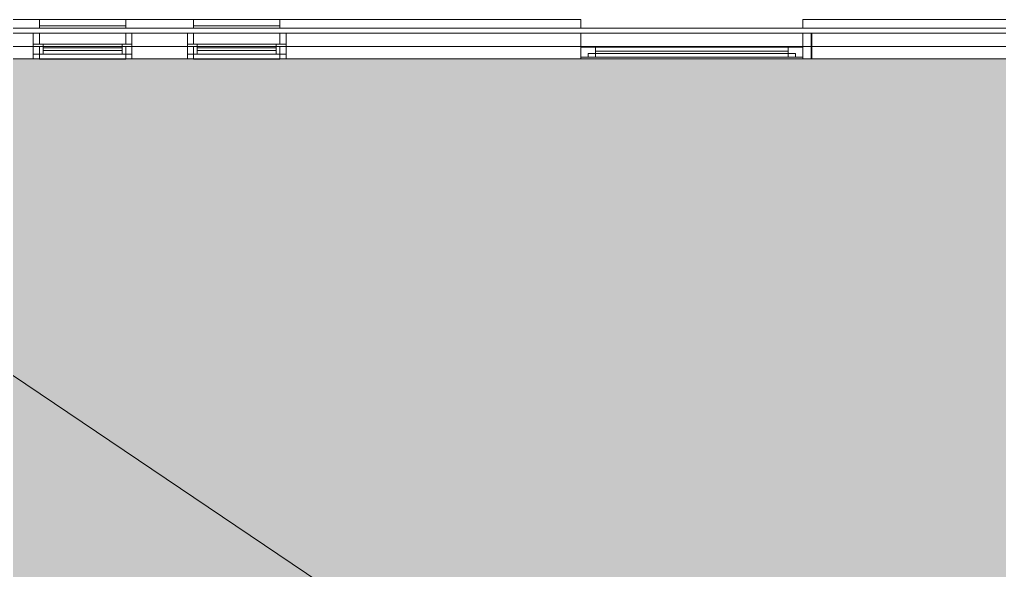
# Model space of a CAD drawing. Header units: millimetres. Extents: x -2346 to 220980, y -45352 to 20466.
# Drawn here: x 14551 to 22497, y 4443 to 8910 of the extents above; entities that cross this region are included whole.
import ezdxf

# ---------------------------------------------------------------- set-up
doc = ezdxf.new("R2010")
doc.units = ezdxf.units.MM
for name, color, linetype, lineweight in [('A-DETL-GENF', 92, 'Continuous', 13), ('A-DETL-THIN', 151, 'Continuous', 13), ('A-GENM', 13, 'Continuous', 13), ('A-GLAZ', 151, 'Continuous', 13), ('A-GLAZ-CURT', 52, 'Continuous', 13), ('A-GLAZ-CWMG', 51, 'Continuous', 13), ('A-ROOF-OTLN', 132, 'Continuous', 13), ('A-WALL', 113, 'Continuous', 13), ('Q-SPCQ', 91, 'Continuous', 13)]:
    doc.layers.add(name, color=color, linetype=linetype, lineweight=lineweight)

# ---------------------------------------------------------------- blocks, each defined once
blk = doc.blocks.new('OKNO_1k - OKNO_1k_800x900-2034292-STŘECHA DEMOLICE A')
at = {"layer": 'A-GLAZ', "color": 254}
for p, q in [((-400, 126), (400, 126)), ((-350, 126), (-400, 126)), ((-400, 125), (-400, 126)), ((-400, 126), (-400, 125)), ((-350, 126), (-350, 125)), ((-350, 125), (-350, 126)), ((350, 126), (-350, 126)), ((350, 126), (-350, 126)), ((400, 126), (350, 126)), ((350, 125), (350, 126)), ((350, 125), (350, 126)), ((400, 126), (400, 125)), ((400, 126), (400, 125))]:
    blk.add_line(p, q, dxfattribs=at)
at = {"layer": 'A-GLAZ', "color": 10}
blk.add_line((350, 126), (-350, 126), dxfattribs=at)
blk = doc.blocks.new('parapet_ext - parapet_ext-1802123-STŘECHA DEMOLICE A')
at = {"layer": 'Q-SPCQ', "color": 255, "lineweight": 25}
blk.add_line((-350, 100), (350, 100), dxfattribs=at)
blk.add_line((-350, 100), (350, 100), dxfattribs=at)
blk = doc.blocks.new('OKNO_1k - OKNO_1k_800x900-V55-STŘECHA DEMOLICE A')
at = {"layer": 'A-GLAZ', "color": 254}
for p, q in [((-400, 126), (400, 126)), ((-350, 126), (-400, 126)), ((-400, 125), (-400, 126)), ((-400, 126), (-400, 125)), ((350, 126), (-350, 126)), ((350, 126), (-350, 126)), ((-350, 125.8), (-350, 125)), ((-350, 125), (-350, 125.8)), ((400, 126), (350, 126)), ((350, 125), (350, 126)), ((350, 125), (350, 126)), ((400, 126), (400, 125)), ((400, 126), (400, 125))]:
    blk.add_line(p, q, dxfattribs=at)
at = {"layer": 'A-GLAZ', "color": 10}
blk.add_line((350, 126), (-350, 126), dxfattribs=at)
blk = doc.blocks.new('OKNO_1k - OKNO_1k_800x900-2034288-STŘECHA DEMOLICE A')
at = {"layer": 'A-GLAZ', "color": 254}
for p, q in [((-400, 25), (-400, 114.5)), ((-400, 114.5), (-400, 25)), ((-350, 114.5), (-350, 25)), ((-350, 25), (-350, 114.5)), ((350, 25), (350, 114.5)), ((350, 25), (350, 114.5)), ((400, 114.5), (400, 25)), ((400, 114.5), (400, 25)), ((-400, 25), (-350, 25)), ((400, 25), (-400, 25)), ((-400, 25), (-400, 6.5)), ((-350, 25), (-400, 25)), ((-400, 25), (400, 25)), ((-400, 6.5), (-400, 25)), ((-400, -55), (-400, 6.5)), ((-350, 25), (350, 25)), ((-320, 25), (320, 25)), ((320, 25), (-320, 25)), ((-320, 6.5), (-320, 25)), ((-320, 25), (-320, 6.5)), ((320, 6.5), (320, 25)), ((320, 6.5), (320, 25)), ((350, 25), (400, 25)), ((400, 25), (350, 25)), ((400, 25), (400, 6.5)), ((400, 25), (400, 6.5)), ((400, 6.5), (400, -55)), ((-350, -55), (-400, -55)), ((400, -55), (350, -55))]:
    blk.add_line(p, q, dxfattribs=at)
at = {"layer": 'A-GLAZ', "color": 10}
for p, q in [((-400, 6.5), (-400, -55)), ((-350, 25), (-320, 25)), ((-320, 25), (-350, 25)), ((-320, 25), (-350, 25)), ((-320, 25), (320, 25)), ((320, 25), (-320, 25)), ((320, 25), (-320, 25)), ((-320, -5), (-320, 6.5)), ((-320, 6.5), (-320, -55)), ((320, 25), (350, 25)), ((350, 25), (320, 25)), ((350, 25), (320, 25)), ((320, -5), (320, 6.5)), ((320, -55), (320, 6.5)), ((400, 6.5), (400, -55)), ((-350, -55), (-400, -55)), ((-320, -55), (-350, -55)), ((350, -55), (-350, -55)), ((-320, -25), (-320, -5)), ((-320, -25), (-320, -5)), ((-320, -5), (-320, -25)), ((-320, -5), (320, -5)), ((-320, -5), (320, -5)), ((-320, -55), (-320, -25)), ((-320, -25), (320, -25)), ((320, -25), (-320, -25)), ((320, -55), (-320, -55)), ((320, -55), (-320, -55)), ((-320, -55), (320, -55)), ((320, -25), (320, -5)), ((320, -5), (320, -25)), ((320, -5), (320, -25)), ((320, -55), (320, -25)), ((350, -55), (320, -55)), ((400, -55), (350, -55))]:
    blk.add_line(p, q, dxfattribs=at)
blk = doc.blocks.new('parapet s nosem_vnitní - parapet s nosem_vnitní-V58-STŘECHA DEMOLICE A')
at = {"layer": 'A-GENM', "color": 254}
for p, q in [((-400, -37.5), (-400, 0)), ((400, 0), (400, -37.5))]:
    blk.add_line(p, q, dxfattribs=at)
at = {"layer": 'A-GENM', "color": 10}
for p, q in [((-400, 0), (-400, -37.5)), ((-400, 0), (-350, 0)), ((-400, 0), (-350, 0)), ((-350, 0), (-320, 0)), ((-350, 0), (-320, 0)), ((-320, 0), (320, 0)), ((-320, 0), (320, 0)), ((320, 0), (350, 0)), ((320, 0), (350, 0)), ((350, 0), (400, 0)), ((350, 0), (400, 0)), ((400, -37.5), (400, 0)), ((-400, -38.5), (-400, -37.5)), ((-400, -37.5), (-400, -38.5)), ((400, -38.5), (400, -37.5)), ((400, -37.5), (400, -38.5))]:
    blk.add_line(p, q, dxfattribs=at)
blk = doc.blocks.new('parapet_ext - parapet_ext-1802125-STŘECHA DEMOLICE A')
at = {"layer": 'Q-SPCQ', "color": 254}
for p, q in [((-350, 131.5), (-350, 150)), ((-350, 150), (-350, 148)), ((-350, 150), (350, 150)), ((-350, 150), (350, 150)), ((-350, 148), (-350, 131.5)), ((350, 148), (-350, 148)), ((-350, 148), (350, 148)), ((-350, 89.5), (-350, 0)), ((-350, 0), (-350, 89.5)), ((350, 148), (350, 150)), ((350, 150), (350, 131.5)), ((350, 131.5), (350, 148)), ((350, 89.5), (350, 0)), ((350, 0), (350, 89.5)), ((-350, 0), (-320, 0)), ((320, 0), (350, 0))]:
    blk.add_line(p, q, dxfattribs=at)
at = {"layer": 'Q-SPCQ', "color": 10}
for p, q in [((-350, 0), (-320, 0)), ((-320, 0), (320, 0)), ((-320, 0), (320, 0)), ((320, 0), (350, 0))]:
    blk.add_line(p, q, dxfattribs=at)
blk = doc.blocks.new('OKNO_1k - OKNO_1k_800x900-2034289-STŘECHA DEMOLICE A')
at = {"layer": 'A-GLAZ', "color": 254}
for p, q in [((-400, 25), (-400, 114.5)), ((-400, 114.5), (-400, 25)), ((-350, 114.5), (-350, 25)), ((-350, 25), (-350, 114.5)), ((350, 25), (350, 114.5)), ((350, 25), (350, 114.5)), ((400, 114.5), (400, 25)), ((400, 114.5), (400, 25)), ((-400, 25), (-350, 25)), ((400, 25), (-400, 25)), ((-400, 25), (-400, 6.5)), ((-350, 25), (-400, 25)), ((-400, 25), (400, 25)), ((-400, 6.5), (-400, 25)), ((-400, -55), (-400, 6.5)), ((-350, 25), (350, 25)), ((-320, 25), (320, 25)), ((320, 25), (-320, 25)), ((-320, 6.5), (-320, 25)), ((-320, 25), (-320, 6.5)), ((320, 6.5), (320, 25)), ((320, 6.5), (320, 25)), ((350, 25), (400, 25)), ((400, 25), (350, 25)), ((400, 25), (400, 6.5)), ((400, 25), (400, 6.5)), ((400, 6.5), (400, -55)), ((-350, -55), (-400, -55)), ((400, -55), (350, -55))]:
    blk.add_line(p, q, dxfattribs=at)
at = {"layer": 'A-GLAZ', "color": 10}
for p, q in [((-400, 6.5), (-400, -55)), ((-350, 25), (-320, 25)), ((-320, 25), (-350, 25)), ((-320, 25), (-350, 25)), ((-320, 25), (320, 25)), ((320, 25), (-320, 25)), ((320, 25), (-320, 25)), ((-320, -5), (-320, 6.5)), ((-320, 6.5), (-320, -55)), ((320, 25), (350, 25)), ((350, 25), (320, 25)), ((350, 25), (320, 25)), ((320, -5), (320, 6.5)), ((320, -55), (320, 6.5)), ((400, 6.5), (400, -55)), ((-350, -55), (-400, -55)), ((-320, -55), (-350, -55)), ((350, -55), (-350, -55)), ((-320, -25), (-320, -5)), ((-320, -25), (-320, -5)), ((-320, -5), (-320, -25)), ((-320, -5), (320, -5)), ((-320, -5), (320, -5)), ((-320, -55), (-320, -25)), ((-320, -25), (320, -25)), ((320, -25), (-320, -25)), ((320, -55), (-320, -55)), ((320, -55), (-320, -55)), ((-320, -55), (320, -55)), ((320, -25), (320, -5)), ((320, -5), (320, -25)), ((320, -5), (320, -25)), ((320, -55), (320, -25)), ((350, -55), (320, -55)), ((400, -55), (350, -55))]:
    blk.add_line(p, q, dxfattribs=at)
blk = doc.blocks.new('parapet s nosem_vnitní - parapet s nosem_vnitní-1280353-STŘECHA DEMOLICE A')
at = {"layer": 'A-GENM', "color": 254}
for p, q in [((-400, -37.5), (-400, 0)), ((400, 0), (400, -37.5))]:
    blk.add_line(p, q, dxfattribs=at)
at = {"layer": 'A-GENM', "color": 10}
for p, q in [((-400, 0), (-400, -37.5)), ((-400, 0), (-350, 0)), ((-400, 0), (-350, 0)), ((-350, 0), (-320, 0)), ((-350, 0), (-320, 0)), ((-320, 0), (320, 0)), ((-320, 0), (320, 0)), ((320, 0), (350, 0)), ((320, 0), (350, 0)), ((350, 0), (400, 0)), ((350, 0), (400, 0)), ((400, -37.5), (400, 0)), ((-400, -38.5), (-400, -37.5)), ((-400, -37.5), (-400, -38.5)), ((400, -38.5), (400, -37.5)), ((400, -37.5), (400, -38.5))]:
    blk.add_line(p, q, dxfattribs=at)
blk = doc.blocks.new('DPS_panel_plný - DPS_panel_plný-1380643-STŘECHA DEMOLICE A')
at = {"layer": 'A-GLAZ-CURT', "color": 10}
for p, q in [((-840, 28), (-780, 28)), ((-780, 28), (-840, 28)), ((-840, 0), (-840, 28)), ((-840, 28), (-840, 0)), ((-840, 0), (-780, 0)), ((-780, 0), (-840, 0)), ((-780, 28), (780, 28)), ((780, 28), (-780, 28)), ((-780, 0), (780, 0)), ((780, 0), (-780, 0)), ((780, 28), (840, 28)), ((840, 28), (780, 28)), ((780, 0), (840, 0)), ((840, 0), (780, 0)), ((840, 28), (840, 0)), ((840, 28), (840, 0))]:
    blk.add_line(p, q, dxfattribs=at)
blk = doc.blocks.new('Rectangular Mullion - Rectangular Mullion-Loc wall 49 Bottom 120mm 02-1380640-STŘECHA DEMOLICE A')
at = {"layer": 'A-GLAZ-CWMG', "color": 254}
for p, q in [((19222.7, 8605.3), (19222.7, 8685.3)), ((19222.7, 8685.3), (20782.7, 8685.3)), ((19222.7, 8685.3), (20782.7, 8685.3)), ((20782.7, 8685.3), (20782.7, 8605.3)), ((20782.7, 8605.3), (19222.7, 8605.3)), ((19222.7, 8605.3), (20782.7, 8605.3))]:
    blk.add_line(p, q, dxfattribs=at)
at = {"layer": 'A-GLAZ-CWMG', "color": 10}
for p, q in [((19222.7, 8685.3), (19222.7, 8605.3)), ((20782.7, 8605.3), (20782.7, 8685.3))]:
    blk.add_line(p, q, dxfattribs=at)
blk = doc.blocks.new('Rectangular Mullion - Rectangular Mullion-Loc wall 49 Bottom 120mm 02-1380641-STŘECHA DEMOLICE A')
at = {"layer": 'A-GLAZ-CWMG', "color": 10}
for p, q in [((19222.7, 8634.3), (19222.7, 8685.3)), ((19222.7, 8685.3), (19222.7, 8634.3)), ((20782.7, 8685.3), (19222.7, 8685.3)), ((20782.7, 8685.3), (19222.7, 8685.3)), ((20782.7, 8634.3), (20782.7, 8685.3)), ((20782.7, 8685.3), (20782.7, 8634.3)), ((19222.7, 8606.3), (19222.7, 8634.3)), ((19222.7, 8634.3), (19222.7, 8606.3)), ((19222.7, 8605.3), (19222.7, 8606.3)), ((19222.7, 8606.3), (19222.7, 8605.3)), ((19222.7, 8605.3), (20782.7, 8605.3)), ((20782.7, 8605.3), (19222.7, 8605.3)), ((20782.7, 8606.3), (20782.7, 8634.3)), ((20782.7, 8634.3), (20782.7, 8606.3)), ((20782.7, 8605.3), (20782.7, 8606.3)), ((20782.7, 8606.3), (20782.7, 8605.3))]:
    blk.add_line(p, q, dxfattribs=at)
blk = doc.blocks.new('Rectangular Mullion - Rectangular Mullion-Loc wall 49 Bottom 120mm 02-1380644-STŘECHA DEMOLICE A')
at = {"layer": 'A-GLAZ-CWMG', "color": 10}
for p, q in [((-120, 1), (-120, 0)), ((0, -79), (0, 1)), ((-120, 0), (-120, -28)), ((-120, -28), (-120, -79))]:
    blk.add_line(p, q, dxfattribs=at)
at = {"layer": 'A-GLAZ-CWMG', "color": 254}
for p, q in [((0, 1), (-120, 1)), ((-120, -79), (0, -79))]:
    blk.add_line(p, q, dxfattribs=at)
blk = doc.blocks.new('Rectangular Mullion - Rectangular Mullion-Loc wall 49 Bottom 120mm 02-1380645-STŘECHA DEMOLICE A')
at = {"layer": 'A-GLAZ-CWMG', "color": 254}
for p, q in [((0, 1), (-120, 1)), ((-120, 1), (-120, -79)), ((0, -79), (0, 1)), ((-120, -79), (0, -79))]:
    blk.add_line(p, q, dxfattribs=at)
blk = doc.blocks.new('ST_panel_sklo - ST_panel_sklo-1381602-STŘECHA DEMOLICE A')
at = {"layer": 'A-GLAZ-CURT', "color": 10}
for p, q in [((-840, 28), (-780, 28)), ((-780, 28), (-840, 28)), ((-840, 0), (-840, 28)), ((-840, 28), (-840, 0)), ((-840, 0), (-780, 0)), ((-780, 0), (-840, 0)), ((-780, 28), (780, 28)), ((780, 28), (-780, 28)), ((-780, 0), (780, 0)), ((780, 0), (-780, 0)), ((780, 28), (840, 28)), ((840, 28), (780, 28)), ((780, 0), (840, 0)), ((840, 0), (780, 0)), ((840, 28), (840, 0)), ((840, 28), (840, 0))]:
    blk.add_line(p, q, dxfattribs=at)
blk = doc.blocks.new('Rectangular Mullion - Rectangular Mullion-Loc wall 49 Bottom 120mm-1380642-STŘECHA DEMOLICE A')
at = {"layer": 'A-GLAZ-CWMG', "color": 10}
for p, q in [((19222.7, 8655.3), (19222.7, 8685.3)), ((19222.7, 8685.3), (19222.7, 8655.3)), ((19222.7, 8685.3), (20782.7, 8685.3)), ((19222.7, 8685.3), (20782.7, 8685.3)), ((20782.7, 8655.3), (20782.7, 8685.3)), ((20782.7, 8685.3), (20782.7, 8655.3)), ((19222.7, 8634.3), (19222.7, 8655.3)), ((19222.7, 8655.3), (19222.7, 8634.3)), ((19222.7, 8655.3), (20782.7, 8655.3)), ((19222.7, 8655.3), (20782.7, 8655.3)), ((19222.7, 8655.3), (20782.7, 8655.3)), ((19222.7, 8655.3), (20782.7, 8655.3)), ((19222.7, 8606.3), (19222.7, 8634.3)), ((19222.7, 8634.3), (19222.7, 8606.3)), ((19222.7, 8605.3), (19222.7, 8606.3)), ((19222.7, 8606.3), (19222.7, 8605.3)), ((20782.7, 8605.3), (19222.7, 8605.3)), ((19222.7, 8605.3), (20782.7, 8605.3)), ((20782.7, 8634.3), (20782.7, 8655.3)), ((20782.7, 8655.3), (20782.7, 8634.3)), ((20782.7, 8606.3), (20782.7, 8634.3)), ((20782.7, 8634.3), (20782.7, 8606.3)), ((20782.7, 8605.3), (20782.7, 8606.3)), ((20782.7, 8606.3), (20782.7, 8605.3))]:
    blk.add_line(p, q, dxfattribs=at)
blk = doc.blocks.new('ST_panel_sklo - ST_panel_sklo-1381603-STŘECHA DEMOLICE A')
at = {"layer": 'A-GLAZ-CURT', "color": 254}
for p, q in [((-840, 28), (840, 28)), ((-840, 0), (-840, 28)), ((840, 0), (-840, 0)), ((840, 28), (840, 0))]:
    blk.add_line(p, q, dxfattribs=at)
at = {"layer": 'A-GLAZ-CURT', "color": 10}
for p, q in [((840, 28), (-840, 28)), ((-840, 28), (-840, 0)), ((-840, 0), (840, 0)), ((840, 28), (840, 0))]:
    blk.add_line(p, q, dxfattribs=at)
blk = doc.blocks.new('Rectangular Mullion - Rectangular Mullion-Loc wall 49 Bottom 120mm 02-1380650-STŘECHA DEMOLICE A')
at = {"layer": 'A-GLAZ-CWMG', "color": 254}
for p, q in [((-120, 1), (0, 1)), ((-120, -79), (-120, 1)), ((0, 1), (0, -79)), ((0, -79), (-120, -79))]:
    blk.add_line(p, q, dxfattribs=at)
blk = doc.blocks.new('Rectangular Mullion - Rectangular Mullion-Loc wall 49 Bottom 120mm-V62-STŘECHA DEMOLICE A')
at = {"layer": 'A-GLAZ-CWMG', "color": 10}
for p, q in [((19222.7, 8655.3), (19222.7, 8685.3)), ((19222.7, 8685.3), (19222.7, 8655.3)), ((19222.7, 8685.3), (20782.7, 8685.3)), ((20782.7, 8655.3), (20782.7, 8685.3)), ((20782.7, 8685.3), (20782.7, 8655.3)), ((19222.7, 8634.3), (19222.7, 8655.3)), ((19222.7, 8655.3), (19222.7, 8634.3)), ((19222.7, 8655.3), (20782.7, 8655.3)), ((19222.7, 8655.3), (20782.7, 8655.3)), ((19222.7, 8655.3), (20782.7, 8655.3)), ((19222.7, 8606.3), (19222.7, 8634.3)), ((19222.7, 8634.3), (19222.7, 8606.3)), ((19222.7, 8605.3), (19222.7, 8606.3)), ((19222.7, 8606.3), (19222.7, 8605.3)), ((20782.7, 8605.3), (19222.7, 8605.3)), ((20782.7, 8634.3), (20782.7, 8655.3)), ((20782.7, 8655.3), (20782.7, 8634.3)), ((20782.7, 8606.3), (20782.7, 8634.3)), ((20782.7, 8634.3), (20782.7, 8606.3)), ((20782.7, 8605.3), (20782.7, 8606.3)), ((20782.7, 8606.3), (20782.7, 8605.3))]:
    blk.add_line(p, q, dxfattribs=at)
at = {"layer": 'A-GLAZ-CWMG', "color": 254}
for p, q in [((19222.7, 8685.3), (20782.7, 8685.3)), ((19222.7, 8655.3), (20782.7, 8655.3)), ((19222.7, 8605.3), (20782.7, 8605.3))]:
    blk.add_line(p, q, dxfattribs=at)
blk = doc.blocks.new('ST_panel_sklo - ST_panel_sklo-1381604-STŘECHA DEMOLICE A')
at = {"layer": 'A-GLAZ-CURT', "color": 10}
for p, q in [((-840, 28), (-780, 28)), ((-780, 28), (-840, 28)), ((-840, 0), (-840, 28)), ((-840, 28), (-840, 0)), ((-840, 0), (-780, 0)), ((-780, 0), (-840, 0)), ((-780, 28), (780, 28)), ((780, 28), (-780, 28)), ((-780, 0), (780, 0)), ((780, 0), (-780, 0)), ((780, 28), (840, 28)), ((840, 28), (780, 28)), ((780, 0), (840, 0)), ((840, 0), (780, 0)), ((840, 28), (840, 0)), ((840, 28), (840, 0))]:
    blk.add_line(p, q, dxfattribs=at)
blk = doc.blocks.new('Rectangular Mullion - Rectangular Mullion-Loc wall 49 Bottom 120mm 02-1380654-STŘECHA DEMOLICE A')
at = {"layer": 'A-GLAZ-CWMG', "color": 10}
for p, q in [((-120, 0), (-120, 1)), ((-120, -28), (-120, 0)), ((0, 1), (0, -79)), ((-120, -79), (-120, -28))]:
    blk.add_line(p, q, dxfattribs=at)
at = {"layer": 'A-GLAZ-CWMG', "color": 254}
for p, q in [((-120, 1), (0, 1)), ((0, -79), (-120, -79))]:
    blk.add_line(p, q, dxfattribs=at)
blk = doc.blocks.new('Rectangular Mullion - Rectangular Mullion-Loc wall 49 Bottom 120mm-V63-STŘECHA DEMOLICE A')
at = {"layer": 'A-GLAZ-CWMG', "color": 10}
for p, q in [((19222.7, 8655.3), (19222.7, 8685.3)), ((19222.7, 8685.3), (19222.7, 8655.3)), ((19222.7, 8685.3), (20782.7, 8685.3)), ((19222.7, 8685.3), (20782.7, 8685.3)), ((20782.7, 8655.3), (20782.7, 8685.3)), ((20782.7, 8685.3), (20782.7, 8655.3)), ((19222.7, 8634.3), (19222.7, 8655.3)), ((19222.7, 8655.3), (19222.7, 8634.3)), ((19222.7, 8655.3), (20782.7, 8655.3)), ((19222.7, 8655.3), (20782.7, 8655.3)), ((19222.7, 8655.3), (20782.7, 8655.3)), ((19222.7, 8655.3), (20782.7, 8655.3)), ((19222.7, 8606.3), (19222.7, 8634.3)), ((19222.7, 8634.3), (19222.7, 8606.3)), ((19222.7, 8605.3), (19222.7, 8606.3)), ((19222.7, 8606.3), (19222.7, 8605.3)), ((20782.7, 8605.3), (19222.7, 8605.3)), ((19222.7, 8605.3), (20782.7, 8605.3)), ((20782.7, 8634.3), (20782.7, 8655.3)), ((20782.7, 8655.3), (20782.7, 8634.3)), ((20782.7, 8606.3), (20782.7, 8634.3)), ((20782.7, 8634.3), (20782.7, 8606.3)), ((20782.7, 8605.3), (20782.7, 8606.3)), ((20782.7, 8606.3), (20782.7, 8605.3))]:
    blk.add_line(p, q, dxfattribs=at)
blk = doc.blocks.new('DPS_panel_plný - DPS_panel_plný-1380655-STŘECHA DEMOLICE A')
at = {"layer": 'A-GLAZ-CURT', "color": 10}
for p, q in [((-840, 28), (-780, 28)), ((-780, 28), (-840, 28)), ((-840, 0), (-840, 28)), ((-840, 28), (-840, 0)), ((-840, 0), (-780, 0)), ((-780, 0), (-840, 0)), ((-780, 28), (780, 28)), ((780, 28), (-780, 28)), ((-780, 0), (780, 0)), ((780, 0), (-780, 0)), ((780, 28), (840, 28)), ((840, 28), (780, 28)), ((780, 0), (840, 0)), ((840, 0), (780, 0)), ((840, 28), (840, 0)), ((840, 28), (840, 0))]:
    blk.add_line(p, q, dxfattribs=at)
blk = doc.blocks.new('Rectangular Mullion - Rectangular Mullion-Loc wall 49 Bottom 120mm-V64-STŘECHA DEMOLICE A')
at = {"layer": 'A-GLAZ-CWMG', "color": 10}
for p, q in [((19222.7, 8655.3), (19222.7, 8685.3)), ((19222.7, 8685.3), (19222.7, 8655.3)), ((19222.7, 8685.3), (20782.7, 8685.3)), ((19222.7, 8685.3), (20782.7, 8685.3)), ((20782.7, 8655.3), (20782.7, 8685.3)), ((20782.7, 8685.3), (20782.7, 8655.3)), ((19222.7, 8634.3), (19222.7, 8655.3)), ((19222.7, 8655.3), (19222.7, 8634.3)), ((19222.7, 8655.3), (20782.7, 8655.3)), ((19222.7, 8655.3), (20782.7, 8655.3)), ((19222.7, 8655.3), (20782.7, 8655.3)), ((19222.7, 8655.3), (20782.7, 8655.3)), ((19222.7, 8606.3), (19222.7, 8634.3)), ((19222.7, 8634.3), (19222.7, 8606.3)), ((19222.7, 8605.3), (19222.7, 8606.3)), ((19222.7, 8606.3), (19222.7, 8605.3)), ((20782.7, 8605.3), (19222.7, 8605.3)), ((19222.7, 8605.3), (20782.7, 8605.3)), ((20782.7, 8634.3), (20782.7, 8655.3)), ((20782.7, 8655.3), (20782.7, 8634.3)), ((20782.7, 8606.3), (20782.7, 8634.3)), ((20782.7, 8634.3), (20782.7, 8606.3)), ((20782.7, 8605.3), (20782.7, 8606.3)), ((20782.7, 8606.3), (20782.7, 8605.3))]:
    blk.add_line(p, q, dxfattribs=at)
blk = doc.blocks.new('ST_panel_sklo - ST_panel_sklo-1381605-STŘECHA DEMOLICE A')
at = {"layer": 'A-GLAZ-CURT', "color": 10}
for p, q in [((-840, 28), (-780, 28)), ((-780, 28), (-840, 28)), ((-840, 0), (-840, 28)), ((-840, 28), (-840, 0)), ((-840, 0), (-780, 0)), ((-780, 0), (-840, 0)), ((-780, 28), (780, 28)), ((780, 28), (-780, 28)), ((-780, 0), (780, 0)), ((780, 0), (-780, 0)), ((780, 28), (840, 28)), ((840, 28), (780, 28)), ((780, 0), (840, 0)), ((840, 0), (780, 0)), ((840, 28), (840, 0)), ((840, 28), (840, 0))]:
    blk.add_line(p, q, dxfattribs=at)
blk = doc.blocks.new('Rectangular Mullion - Rectangular Mullion-Loc wall 49 Bottom 120mm-V65-STŘECHA DEMOLICE A')
at = {"layer": 'A-GLAZ-CWMG', "color": 10}
for p, q in [((19222.7, 8655.3), (19222.7, 8685.3)), ((19222.7, 8685.3), (19222.7, 8655.3)), ((19222.7, 8685.3), (20782.7, 8685.3)), ((19222.7, 8685.3), (20782.7, 8685.3)), ((20782.7, 8655.3), (20782.7, 8685.3)), ((20782.7, 8685.3), (20782.7, 8655.3)), ((19222.7, 8634.3), (19222.7, 8655.3)), ((19222.7, 8655.3), (19222.7, 8634.3)), ((19222.7, 8655.3), (20782.7, 8655.3)), ((19222.7, 8655.3), (20782.7, 8655.3)), ((19222.7, 8655.3), (20782.7, 8655.3)), ((19222.7, 8655.3), (20782.7, 8655.3)), ((19222.7, 8606.3), (19222.7, 8634.3)), ((19222.7, 8634.3), (19222.7, 8606.3)), ((19222.7, 8605.3), (19222.7, 8606.3)), ((19222.7, 8606.3), (19222.7, 8605.3)), ((20782.7, 8605.3), (19222.7, 8605.3)), ((19222.7, 8605.3), (20782.7, 8605.3)), ((20782.7, 8634.3), (20782.7, 8655.3)), ((20782.7, 8655.3), (20782.7, 8634.3)), ((20782.7, 8606.3), (20782.7, 8634.3)), ((20782.7, 8634.3), (20782.7, 8606.3)), ((20782.7, 8605.3), (20782.7, 8606.3)), ((20782.7, 8606.3), (20782.7, 8605.3))]:
    blk.add_line(p, q, dxfattribs=at)

msp = doc.modelspace()

# ---------------------------------------------------------------- hatches: boundary and pattern name
at = {"layer": 'A-DETL-GENF'}
msp.add_hatch(color=9, dxfattribs=at).paths.add_polyline_path([(29288.4, -3936.1), (29288.4, 8591.9), (10687, 8591.9), (10687, -3936.1), (28923.1, -3936.1)])

# ---------------------------------------------------------------- linework, layer by layer
at = {"layer": 'A-DETL-THIN'}
for p, q in [((29288.4, 8591.9), (10687, 8591.9)), ((10687, 8591.9), (29286.5, -3946.1))]:
    msp.add_line(p, q, dxfattribs=at)
at = {"layer": 'A-ROOF-OTLN'}
for p, q in [((29538.4, 8841.8), (10437, 8841.8)), ((10479, 8799.9), (29496.4, 8799.9))]:
    msp.add_line(p, q, dxfattribs=at)
at = {"layer": 'A-WALL', "color": 254}
for p, q in [((19102.7, 8910.3), (14192.5, 8910.3)), ((14712.5, 8910.3), (14712.5, 8841.8)), ((15412.5, 8841.8), (15412.5, 8910.3)), ((15962.5, 8910.3), (15962.5, 8841.8)), ((16662.5, 8841.8), (16662.5, 8910.3)), ((19102.7, 8910.3), (19102.7, 8841.6)), ((23993.4, 8910.3), (20902.7, 8910.3)), ((20902.7, 8841.6), (20902.7, 8910.3)), ((14662.5, 8591.9), (14662.5, 8799.9)), ((15462.5, 8799.9), (15462.5, 8591.9)), ((15912.5, 8591.9), (15912.5, 8799.9)), ((16712.5, 8799.9), (16712.5, 8591.9)), ((19102.7, 8799.9), (19102.7, 8591.9)), ((20902.7, 8591.9), (20902.7, 8799.9)), ((20971, 8591.9), (20971, 8799.9)), ((20976.4, 8799.9), (20976.4, 8591.9)), ((20902.7, 8691.9), (10814.8, 8691.9)), ((14712.5, 8691.9), (14712.5, 8592.9)), ((15412.5, 8591.9), (15412.5, 8691.9)), ((15962.5, 8691.9), (15962.5, 8591.9)), ((16662.5, 8591.9), (16662.5, 8691.9)), ((29288.4, 8691.9), (20902.7, 8691.9)), ((14712.5, 8592.7), (14712.5, 8591.9))]:
    msp.add_line(p, q, dxfattribs=at)
at = {"layer": 'A-WALL', "color": 10}
for p, q in [((10824.3, 8591.9), (15412.5, 8591.9)), ((14712.5, 8591.9), (20902.7, 8591.9)), ((29288.4, 8591.9), (15462.5, 8591.9))]:
    msp.add_line(p, q, dxfattribs=at)

# ---------------------------------------------------------------- block references
at = {"layer": 'A-GENM', "color": 10}
for name, p in [('parapet s nosem_vnitní - parapet s nosem_vnitní-1280353-STŘECHA DEMOLICE A', (15062.5, 8630.3)), ('parapet s nosem_vnitní - parapet s nosem_vnitní-V58-STŘECHA DEMOLICE A', (16312.5, 8630.3))]:
    msp.add_blockref(name, p, dxfattribs=at)
at = {"layer": 'A-GLAZ', "color": 10}
for name, p in [('OKNO_1k - OKNO_1k_800x900-2034289-STŘECHA DEMOLICE A', (15062.5, 8685.3)), ('OKNO_1k - OKNO_1k_800x900-2034288-STŘECHA DEMOLICE A', (16312.5, 8685.3))]:
    msp.add_blockref(name, p, dxfattribs=at)
at = {"layer": 'A-GLAZ', "color": 9}
for name, p in [('OKNO_1k - OKNO_1k_800x900-V55-STŘECHA DEMOLICE A', (15062.5, 8466.9)), ('OKNO_1k - OKNO_1k_800x900-2034292-STŘECHA DEMOLICE A', (16312.5, 8466.9))]:
    msp.add_blockref(name, p, dxfattribs=at)
at = {"layer": 'A-GLAZ-CURT', "color": 10}
for name in ['DPS_panel_plný - DPS_panel_plný-1380643-STŘECHA DEMOLICE A', 'ST_panel_sklo - ST_panel_sklo-1381602-STŘECHA DEMOLICE A', 'ST_panel_sklo - ST_panel_sklo-1381604-STŘECHA DEMOLICE A', 'DPS_panel_plný - DPS_panel_plný-1380655-STŘECHA DEMOLICE A', 'ST_panel_sklo - ST_panel_sklo-1381605-STŘECHA DEMOLICE A']:
    msp.add_blockref(name, (20002.7, 8606.3), dxfattribs=at)
at = {"layer": 'A-GLAZ-CURT', "color": 254}
msp.add_blockref('ST_panel_sklo - ST_panel_sklo-1381603-STŘECHA DEMOLICE A', (20002.7, 8606.3), dxfattribs=at)
at = {"layer": 'A-GLAZ-CWMG', "color": 254, "rotation": 180}
for name in ['Rectangular Mullion - Rectangular Mullion-Loc wall 49 Bottom 120mm 02-1380645-STŘECHA DEMOLICE A', 'Rectangular Mullion - Rectangular Mullion-Loc wall 49 Bottom 120mm 02-1380654-STŘECHA DEMOLICE A']:
    msp.add_blockref(name, (19102.7, 8606.3), dxfattribs=at)
at = {"layer": 'A-GLAZ-CWMG', "color": 254}
for name in ['Rectangular Mullion - Rectangular Mullion-Loc wall 49 Bottom 120mm 02-1380640-STŘECHA DEMOLICE A', 'Rectangular Mullion - Rectangular Mullion-Loc wall 49 Bottom 120mm-V62-STŘECHA DEMOLICE A']:
    msp.add_blockref(name, (0, 0), dxfattribs=at)
at = {"layer": 'A-GLAZ-CWMG', "color": 10}
for name in ['Rectangular Mullion - Rectangular Mullion-Loc wall 49 Bottom 120mm 02-1380641-STŘECHA DEMOLICE A', 'Rectangular Mullion - Rectangular Mullion-Loc wall 49 Bottom 120mm-1380642-STŘECHA DEMOLICE A', 'Rectangular Mullion - Rectangular Mullion-Loc wall 49 Bottom 120mm-V63-STŘECHA DEMOLICE A', 'Rectangular Mullion - Rectangular Mullion-Loc wall 49 Bottom 120mm-V64-STŘECHA DEMOLICE A', 'Rectangular Mullion - Rectangular Mullion-Loc wall 49 Bottom 120mm-V65-STŘECHA DEMOLICE A']:
    msp.add_blockref(name, (0, 0), dxfattribs=at)
at = {"layer": 'A-GLAZ-CWMG', "color": 254, "extrusion": (0, 0, -1), "rotation": 180}
for name in ['Rectangular Mullion - Rectangular Mullion-Loc wall 49 Bottom 120mm 02-1380644-STŘECHA DEMOLICE A', 'Rectangular Mullion - Rectangular Mullion-Loc wall 49 Bottom 120mm 02-1380650-STŘECHA DEMOLICE A']:
    msp.add_blockref(name, (-20902.7, 8606.3), dxfattribs=at)
at = {"layer": 'Q-SPCQ', "color": 10}
for p in [(15062.5, 8710.3), (16312.5, 8710.3)]:
    msp.add_blockref('parapet_ext - parapet_ext-1802125-STŘECHA DEMOLICE A', p, dxfattribs=at)
at = {"layer": 'Q-SPCQ', "color": 255, "lineweight": 25}
for p in [(15062.5, 8491.9), (16312.5, 8491.9)]:
    msp.add_blockref('parapet_ext - parapet_ext-1802123-STŘECHA DEMOLICE A', p, dxfattribs=at)

doc.saveas('drawing.dxf')
